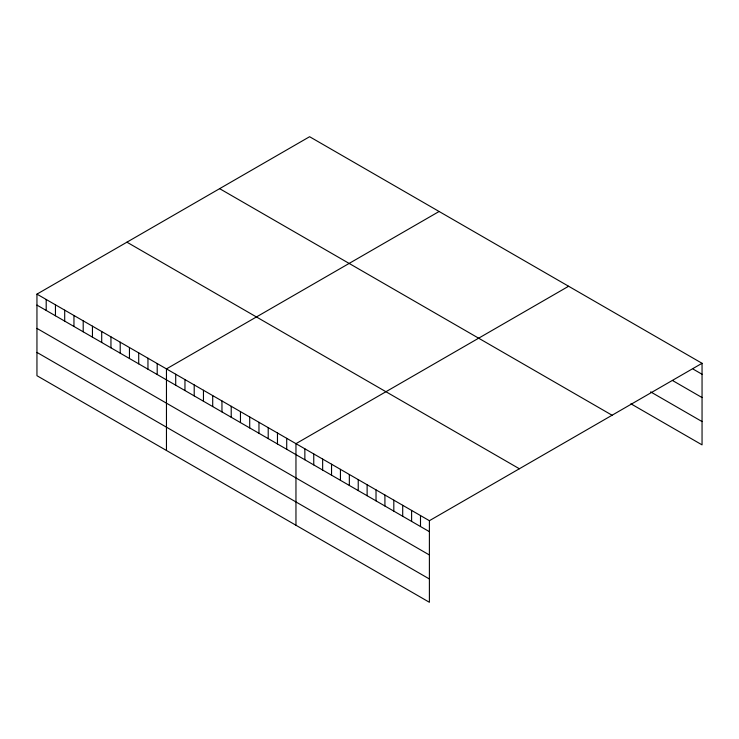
<?xml version="1.0" encoding="UTF-8"?>
<svg xmlns="http://www.w3.org/2000/svg" width="739" height="739" viewBox="0 0 739 739"><rect width="100%" height="100%" fill="white"/><g stroke="black" fill="none" stroke-linecap="round" stroke-linejoin="round"><path stroke-width="1.11" d="M36.95 294.131L429.396 520.699L429.396 602.285L36.95 375.708L36.95 294.131L309.604 136.715L702.05 363.292L702.05 444.869L630.884 403.79M439.114 211.483L166.46 368.9L166.46 450.485M568.614 286.252L295.96 443.668L295.96 525.253M429.396 520.699L702.05 363.292M693.154 369.121L702.05 374.257M672.398 380.437L702.05 397.564M650.653 391.892L702.05 421.572M219.631 188.657L612.077 415.235M126.923 242.18L519.369 468.757M36.95 305.096L429.396 531.674M36.95 328.393L429.396 554.971M36.95 352.411L429.396 578.988M420.5 515.573L420.5 526.538M411.605 510.437L411.605 521.401M402.709 505.3L402.709 516.265M393.813 500.164L393.813 511.129M384.917 495.028L384.917 505.993M376.022 489.892L376.022 500.857M367.126 484.756L367.126 495.721M358.23 479.62L358.23 490.585M349.335 474.484L349.335 485.449M340.439 469.348L340.439 480.313M331.543 464.212L331.543 475.177M322.647 459.076L322.647 470.041M313.752 453.94L313.752 464.905M304.856 448.804L304.856 459.769M286.714 438.329L286.714 449.294M277.467 432.989L277.467 443.954M268.211 427.65L268.211 438.615M258.964 422.302L258.964 433.276M249.708 416.962L249.708 427.927M240.461 411.623L240.461 422.588M231.215 406.284L231.215 417.249M221.959 400.944L221.959 411.909M212.712 395.605L212.712 406.57M203.456 390.257L203.456 401.231M194.209 384.917L194.209 395.882M184.962 379.578L184.962 390.543M175.706 374.239L175.706 385.204M157.204 363.56L157.204 374.525M147.957 358.212L147.957 369.186M138.71 352.873L138.71 363.847M129.454 347.533L129.454 358.498M120.208 342.194L120.208 353.159M110.952 336.855L110.952 347.82M101.705 331.515L101.705 342.48M92.449 326.176L92.449 337.141M83.202 320.828L83.202 331.802M73.955 315.488L73.955 326.453M64.699 310.149L64.699 321.114M55.453 304.81L55.453 315.775M46.197 299.471L46.197 310.435"/></g></svg>
